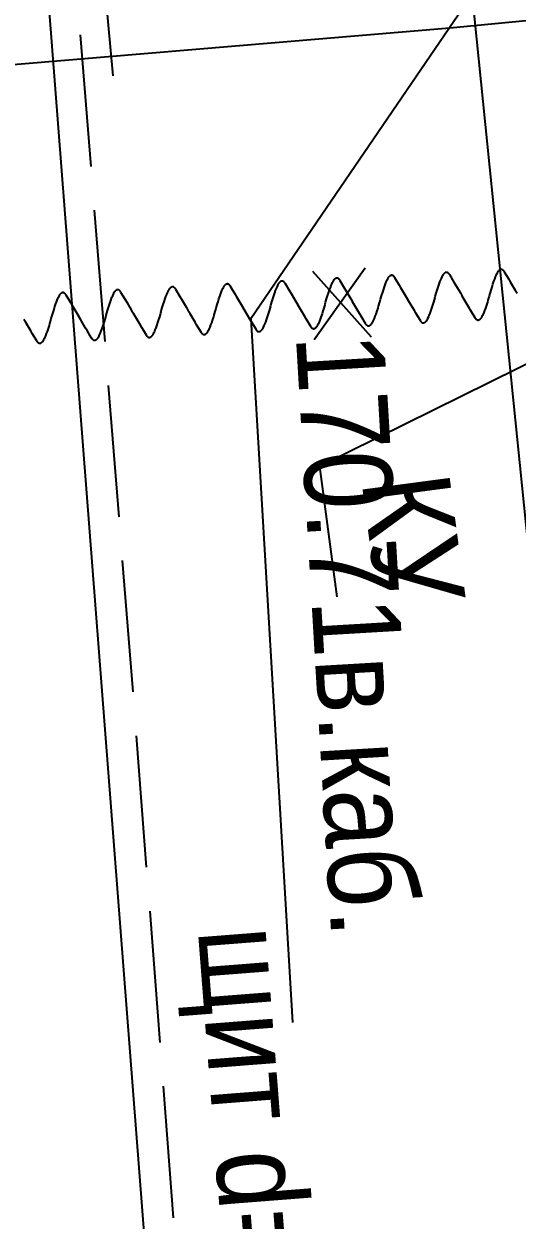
# Model space of a CAD drawing. Header units: metres. Extents: x -3947 to -3704, y 4976 to 6609.
# Drawn here: x -3845.8 to -3840.19, y 5859.31 to 5872.92 of the extents above; entities that cross this region are included whole.
import ezdxf
from ezdxf.enums import TextEntityAlignment as Align

# ---------------------------------------------------------------- set-up
doc = ezdxf.new("R2010")
doc.units = ezdxf.units.M
doc.header["$MEASUREMENT"] = 0
for name, color, linetype, lineweight in [('Водопровод', 7, 'Continuous', 25), ('Газопровод', 7, 'Continuous', 25), ('Кабель защиты', 7, 'Continuous', 25), ('Кабель электрический', 7, 'Continuous', 25), ('Канализация самотёчная', 7, 'Continuous', 25)]:
    doc.layers.add(name, color=color, linetype=linetype, lineweight=lineweight)
doc.styles.add('Style-RUSSIAN_1251', font='RUSSIAN_1251.shx')

msp = doc.modelspace()

# ---------------------------------------------------------------- linework, layer by layer
at = {"layer": 'Водопровод', "linetype": 'Continuous'}
msp.add_line((-3840.893, 5875.098), (-3839.97, 5865.994), dxfattribs=at)
at = {"layer": 'Газопровод', "linetype": 'Continuous', "flags": 128}
msp.add_lwpolyline([(-3839.826, 5885.021), (-3845.498, 5880.003), (-3844.793, 5872.335)], dxfattribs=at)
at = {"layer": 'Кабель защиты', "linetype": 'Continuous'}
for p, q in [((-3842.522, 5870.111), (-3841.854, 5869.366)), ((-3841.923, 5870.145), (-3842.503, 5869.33))]:
    msp.add_line(p, q, dxfattribs=at)
at = {"layer": 'Кабель защиты', "linetype": 'Continuous', "flags": 128}
for points in [[(-3841.752, 5869.777), (-3841.748, 5869.792), (-3841.732, 5869.841), (-3841.726, 5869.863), (-3841.715, 5869.896), (-3841.703, 5869.932), (-3841.694, 5869.956), (-3841.685, 5869.98), (-3841.678, 5869.997), (-3841.67, 5870.014), (-3841.664, 5870.025), (-3841.66, 5870.033), (-3841.655, 5870.041), (-3841.653, 5870.044), (-3841.651, 5870.047), (-3841.647, 5870.052), (-3841.644, 5870.055), (-3841.642, 5870.057), (-3841.639, 5870.06), (-3841.637, 5870.062), (-3841.633, 5870.064), (-3841.631, 5870.065), (-3841.63, 5870.066), (-3841.628, 5870.067), (-3841.627, 5870.067), (-3841.625, 5870.068), (-3841.623, 5870.068), (-3841.622, 5870.069), (-3841.62, 5870.069), (-3841.619, 5870.069), (-3841.618, 5870.068), (-3841.617, 5870.068), (-3841.615, 5870.068), (-3841.614, 5870.068), (-3841.613, 5870.067), (-3841.611, 5870.067), (-3841.609, 5870.065), (-3841.608, 5870.065), (-3841.607, 5870.064), (-3841.606, 5870.063), (-3841.604, 5870.062), (-3841.603, 5870.061), (-3841.602, 5870.06), (-3841.6, 5870.058), (-3841.598, 5870.056), (-3841.596, 5870.053), (-3841.594, 5870.049), (-3841.591, 5870.046), (-3841.587, 5870.039), (-3841.535, 5869.954), (-3841.519, 5869.925), (-3841.462, 5869.831), (-3841.441, 5869.794)], [(-3841.129, 5869.81), (-3841.124, 5869.825), (-3841.109, 5869.874), (-3841.103, 5869.896), (-3841.092, 5869.929), (-3841.08, 5869.965), (-3841.071, 5869.989), (-3841.062, 5870.013), (-3841.055, 5870.03), (-3841.046, 5870.047), (-3841.041, 5870.058), (-3841.036, 5870.066), (-3841.032, 5870.074), (-3841.03, 5870.077), (-3841.028, 5870.08), (-3841.024, 5870.085), (-3841.021, 5870.088), (-3841.019, 5870.09), (-3841.016, 5870.093), (-3841.013, 5870.095), (-3841.01, 5870.097), (-3841.008, 5870.098), (-3841.007, 5870.099), (-3841.005, 5870.1), (-3841.004, 5870.1), (-3841.002, 5870.101), (-3841, 5870.101), (-3840.998, 5870.102), (-3840.996, 5870.102), (-3840.996, 5870.102), (-3840.995, 5870.101), (-3840.993, 5870.101), (-3840.992, 5870.101), (-3840.991, 5870.101), (-3840.99, 5870.1), (-3840.988, 5870.099), (-3840.986, 5870.098), (-3840.985, 5870.098), (-3840.984, 5870.097), (-3840.983, 5870.096), (-3840.981, 5870.095), (-3840.98, 5870.094), (-3840.979, 5870.093), (-3840.977, 5870.091), (-3840.975, 5870.089), (-3840.973, 5870.086), (-3840.97, 5870.082), (-3840.968, 5870.079), (-3840.964, 5870.072), (-3840.912, 5869.987), (-3840.896, 5869.958), (-3840.839, 5869.864), (-3840.817, 5869.827)], [(-3840.506, 5869.843), (-3840.501, 5869.858), (-3840.486, 5869.907), (-3840.479, 5869.929), (-3840.469, 5869.962), (-3840.457, 5869.998), (-3840.448, 5870.022), (-3840.439, 5870.046), (-3840.431, 5870.063), (-3840.423, 5870.08), (-3840.418, 5870.091), (-3840.413, 5870.099), (-3840.409, 5870.107), (-3840.407, 5870.11), (-3840.404, 5870.113), (-3840.4, 5870.118), (-3840.398, 5870.121), (-3840.395, 5870.123), (-3840.393, 5870.126), (-3840.39, 5870.128), (-3840.387, 5870.13), (-3840.385, 5870.131), (-3840.384, 5870.132), (-3840.382, 5870.133), (-3840.381, 5870.133), (-3840.379, 5870.134), (-3840.377, 5870.134), (-3840.375, 5870.135), (-3840.373, 5870.135), (-3840.373, 5870.135), (-3840.371, 5870.134), (-3840.37, 5870.134), (-3840.369, 5870.134), (-3840.368, 5870.134), (-3840.367, 5870.133), (-3840.365, 5870.132), (-3840.363, 5870.131), (-3840.362, 5870.131), (-3840.361, 5870.13), (-3840.36, 5870.129), (-3840.358, 5870.128), (-3840.357, 5870.127), (-3840.356, 5870.126), (-3840.354, 5870.124), (-3840.352, 5870.122), (-3840.35, 5870.119), (-3840.347, 5870.115), (-3840.345, 5870.112), (-3840.341, 5870.105), (-3840.289, 5870.02), (-3840.272, 5869.991), (-3840.216, 5869.897), (-3840.194, 5869.86)], [(-3844.245, 5869.646), (-3844.24, 5869.66), (-3844.225, 5869.709), (-3844.218, 5869.731), (-3844.208, 5869.764), (-3844.195, 5869.8), (-3844.187, 5869.824), (-3844.177, 5869.848), (-3844.17, 5869.865), (-3844.162, 5869.882), (-3844.157, 5869.893), (-3844.152, 5869.901), (-3844.147, 5869.909), (-3844.145, 5869.912), (-3844.143, 5869.915), (-3844.139, 5869.92), (-3844.136, 5869.923), (-3844.134, 5869.926), (-3844.132, 5869.928), (-3844.129, 5869.93), (-3844.126, 5869.932), (-3844.124, 5869.934), (-3844.122, 5869.934), (-3844.121, 5869.935), (-3844.119, 5869.935), (-3844.118, 5869.936), (-3844.116, 5869.936), (-3844.114, 5869.937), (-3844.112, 5869.937), (-3844.111, 5869.937), (-3844.11, 5869.936), (-3844.109, 5869.936), (-3844.108, 5869.936), (-3844.107, 5869.936), (-3844.105, 5869.935), (-3844.104, 5869.935), (-3844.102, 5869.934), (-3844.101, 5869.933), (-3844.1, 5869.932), (-3844.098, 5869.931), (-3844.097, 5869.93), (-3844.096, 5869.929), (-3844.095, 5869.928), (-3844.093, 5869.926), (-3844.091, 5869.924), (-3844.089, 5869.921), (-3844.086, 5869.917), (-3844.084, 5869.914), (-3844.08, 5869.907), (-3844.028, 5869.822), (-3844.011, 5869.793), (-3843.955, 5869.699), (-3843.933, 5869.662)], [(-3843.621, 5869.679), (-3843.617, 5869.693), (-3843.602, 5869.742), (-3843.595, 5869.764), (-3843.584, 5869.797), (-3843.572, 5869.833), (-3843.563, 5869.857), (-3843.554, 5869.881), (-3843.547, 5869.898), (-3843.539, 5869.915), (-3843.534, 5869.926), (-3843.529, 5869.934), (-3843.524, 5869.942), (-3843.522, 5869.945), (-3843.52, 5869.948), (-3843.516, 5869.953), (-3843.513, 5869.956), (-3843.511, 5869.959), (-3843.509, 5869.961), (-3843.506, 5869.963), (-3843.503, 5869.965), (-3843.501, 5869.967), (-3843.499, 5869.967), (-3843.498, 5869.968), (-3843.496, 5869.968), (-3843.495, 5869.969), (-3843.493, 5869.969), (-3843.491, 5869.97), (-3843.489, 5869.97), (-3843.488, 5869.97), (-3843.487, 5869.969), (-3843.486, 5869.969), (-3843.485, 5869.969), (-3843.484, 5869.969), (-3843.482, 5869.968), (-3843.481, 5869.968), (-3843.479, 5869.967), (-3843.477, 5869.966), (-3843.476, 5869.965), (-3843.475, 5869.964), (-3843.474, 5869.963), (-3843.473, 5869.962), (-3843.472, 5869.961), (-3843.469, 5869.959), (-3843.468, 5869.957), (-3843.466, 5869.954), (-3843.463, 5869.95), (-3843.461, 5869.947), (-3843.456, 5869.94), (-3843.405, 5869.855), (-3843.388, 5869.826), (-3843.332, 5869.732), (-3843.31, 5869.695)], [(-3842.998, 5869.711), (-3842.994, 5869.726), (-3842.979, 5869.775), (-3842.972, 5869.797), (-3842.961, 5869.83), (-3842.949, 5869.866), (-3842.94, 5869.89), (-3842.931, 5869.914), (-3842.924, 5869.931), (-3842.916, 5869.948), (-3842.911, 5869.959), (-3842.906, 5869.967), (-3842.901, 5869.975), (-3842.899, 5869.978), (-3842.897, 5869.981), (-3842.893, 5869.986), (-3842.89, 5869.989), (-3842.888, 5869.992), (-3842.885, 5869.994), (-3842.883, 5869.996), (-3842.88, 5869.998), (-3842.878, 5870), (-3842.876, 5870), (-3842.875, 5870.001), (-3842.873, 5870.001), (-3842.872, 5870.002), (-3842.87, 5870.002), (-3842.868, 5870.003), (-3842.866, 5870.003), (-3842.865, 5870.003), (-3842.864, 5870.002), (-3842.863, 5870.002), (-3842.862, 5870.002), (-3842.861, 5870.002), (-3842.859, 5870.001), (-3842.858, 5870.001), (-3842.856, 5870), (-3842.854, 5869.999), (-3842.853, 5869.998), (-3842.852, 5869.997), (-3842.851, 5869.996), (-3842.85, 5869.995), (-3842.849, 5869.994), (-3842.846, 5869.992), (-3842.845, 5869.99), (-3842.843, 5869.987), (-3842.84, 5869.983), (-3842.838, 5869.98), (-3842.833, 5869.973), (-3842.782, 5869.888), (-3842.765, 5869.859), (-3842.709, 5869.765), (-3842.687, 5869.728)], [(-3838.246, 5869.963), (-3842.44, 5867.889), (-3842.243, 5866.406)], [(-3842.375, 5869.744), (-3842.371, 5869.759), (-3842.356, 5869.808), (-3842.349, 5869.83), (-3842.338, 5869.863), (-3842.326, 5869.899), (-3842.317, 5869.923), (-3842.308, 5869.947), (-3842.301, 5869.964), (-3842.293, 5869.981), (-3842.287, 5869.992), (-3842.283, 5870), (-3842.278, 5870.008), (-3842.276, 5870.011), (-3842.274, 5870.014), (-3842.27, 5870.019), (-3842.267, 5870.022), (-3842.265, 5870.024), (-3842.262, 5870.027), (-3842.26, 5870.029), (-3842.257, 5870.031), (-3842.254, 5870.033), (-3842.253, 5870.033), (-3842.251, 5870.034), (-3842.25, 5870.034), (-3842.249, 5870.035), (-3842.247, 5870.035), (-3842.245, 5870.036), (-3842.243, 5870.036), (-3842.242, 5870.036), (-3842.241, 5870.035), (-3842.24, 5870.035), (-3842.239, 5870.035), (-3842.237, 5870.035), (-3842.236, 5870.034), (-3842.234, 5870.034), (-3842.232, 5870.033), (-3842.231, 5870.032), (-3842.23, 5870.031), (-3842.229, 5870.03), (-3842.228, 5870.029), (-3842.226, 5870.028), (-3842.225, 5870.027), (-3842.223, 5870.025), (-3842.222, 5870.023), (-3842.219, 5870.02), (-3842.217, 5870.016), (-3842.214, 5870.013), (-3842.21, 5870.006), (-3842.159, 5869.921), (-3842.142, 5869.892), (-3842.086, 5869.798), (-3842.064, 5869.761)], [(-3845.491, 5869.58), (-3845.486, 5869.594), (-3845.471, 5869.643), (-3845.464, 5869.665), (-3845.454, 5869.698), (-3845.442, 5869.734), (-3845.433, 5869.758), (-3845.424, 5869.782), (-3845.416, 5869.799), (-3845.408, 5869.816), (-3845.403, 5869.827), (-3845.398, 5869.835), (-3845.394, 5869.843), (-3845.392, 5869.846), (-3845.389, 5869.849), (-3845.385, 5869.854), (-3845.383, 5869.857), (-3845.38, 5869.86), (-3845.378, 5869.862), (-3845.375, 5869.864), (-3845.372, 5869.866), (-3845.37, 5869.868), (-3845.369, 5869.868), (-3845.367, 5869.869), (-3845.366, 5869.87), (-3845.364, 5869.87), (-3845.362, 5869.87), (-3845.36, 5869.871), (-3845.358, 5869.871), (-3845.358, 5869.871), (-3845.356, 5869.87), (-3845.355, 5869.87), (-3845.354, 5869.87), (-3845.353, 5869.87), (-3845.352, 5869.869), (-3845.35, 5869.869), (-3845.348, 5869.868), (-3845.347, 5869.867), (-3845.346, 5869.866), (-3845.345, 5869.865), (-3845.343, 5869.864), (-3845.342, 5869.863), (-3845.341, 5869.862), (-3845.339, 5869.86), (-3845.337, 5869.858), (-3845.335, 5869.855), (-3845.332, 5869.851), (-3845.33, 5869.848), (-3845.326, 5869.841), (-3845.274, 5869.756), (-3845.257, 5869.727), (-3845.201, 5869.633), (-3845.179, 5869.596)], [(-3844.868, 5869.613), (-3844.863, 5869.627), (-3844.848, 5869.676), (-3844.841, 5869.698), (-3844.831, 5869.731), (-3844.818, 5869.767), (-3844.81, 5869.791), (-3844.801, 5869.815), (-3844.793, 5869.832), (-3844.785, 5869.849), (-3844.78, 5869.86), (-3844.775, 5869.868), (-3844.771, 5869.876), (-3844.769, 5869.879), (-3844.766, 5869.882), (-3844.762, 5869.887), (-3844.759, 5869.89), (-3844.757, 5869.893), (-3844.755, 5869.895), (-3844.752, 5869.897), (-3844.749, 5869.899), (-3844.747, 5869.901), (-3844.745, 5869.901), (-3844.744, 5869.902), (-3844.742, 5869.902), (-3844.741, 5869.903), (-3844.739, 5869.903), (-3844.737, 5869.904), (-3844.735, 5869.904), (-3844.734, 5869.904), (-3844.733, 5869.903), (-3844.732, 5869.903), (-3844.731, 5869.903), (-3844.73, 5869.903), (-3844.728, 5869.902), (-3844.727, 5869.902), (-3844.725, 5869.901), (-3844.724, 5869.9), (-3844.723, 5869.899), (-3844.721, 5869.898), (-3844.72, 5869.897), (-3844.719, 5869.896), (-3844.718, 5869.895), (-3844.716, 5869.893), (-3844.714, 5869.891), (-3844.712, 5869.888), (-3844.709, 5869.884), (-3844.707, 5869.881), (-3844.703, 5869.874), (-3844.651, 5869.789), (-3844.634, 5869.76), (-3844.578, 5869.666), (-3844.556, 5869.629)], [(-3841.129, 5869.81), (-3841.133, 5869.796), (-3841.148, 5869.747), (-3841.155, 5869.725), (-3841.166, 5869.692), (-3841.178, 5869.656), (-3841.187, 5869.632), (-3841.196, 5869.608), (-3841.203, 5869.591), (-3841.211, 5869.574), (-3841.217, 5869.563), (-3841.221, 5869.555), (-3841.226, 5869.547), (-3841.228, 5869.544), (-3841.23, 5869.541), (-3841.234, 5869.536), (-3841.237, 5869.533), (-3841.239, 5869.53), (-3841.242, 5869.528), (-3841.244, 5869.526), (-3841.248, 5869.524), (-3841.25, 5869.522), (-3841.251, 5869.522), (-3841.253, 5869.521), (-3841.254, 5869.52), (-3841.256, 5869.52), (-3841.258, 5869.52), (-3841.259, 5869.519), (-3841.261, 5869.519), (-3841.262, 5869.519), (-3841.263, 5869.52), (-3841.264, 5869.52), (-3841.266, 5869.52), (-3841.267, 5869.52), (-3841.268, 5869.521), (-3841.27, 5869.521), (-3841.272, 5869.522), (-3841.273, 5869.523), (-3841.274, 5869.524), (-3841.275, 5869.525), (-3841.277, 5869.526), (-3841.278, 5869.527), (-3841.279, 5869.528), (-3841.281, 5869.53), (-3841.282, 5869.532), (-3841.285, 5869.535), (-3841.287, 5869.539), (-3841.29, 5869.542), (-3841.294, 5869.549), (-3841.346, 5869.634), (-3841.362, 5869.663), (-3841.419, 5869.757), (-3841.44, 5869.794)], [(-3840.506, 5869.843), (-3840.51, 5869.829), (-3840.525, 5869.78), (-3840.532, 5869.758), (-3840.543, 5869.725), (-3840.555, 5869.689), (-3840.564, 5869.665), (-3840.573, 5869.641), (-3840.58, 5869.624), (-3840.588, 5869.607), (-3840.594, 5869.596), (-3840.598, 5869.588), (-3840.603, 5869.58), (-3840.605, 5869.577), (-3840.607, 5869.574), (-3840.611, 5869.569), (-3840.614, 5869.566), (-3840.616, 5869.563), (-3840.619, 5869.561), (-3840.621, 5869.559), (-3840.624, 5869.557), (-3840.627, 5869.555), (-3840.628, 5869.555), (-3840.629, 5869.554), (-3840.631, 5869.553), (-3840.632, 5869.553), (-3840.634, 5869.553), (-3840.636, 5869.552), (-3840.638, 5869.552), (-3840.639, 5869.552), (-3840.64, 5869.553), (-3840.641, 5869.553), (-3840.642, 5869.553), (-3840.644, 5869.553), (-3840.645, 5869.554), (-3840.647, 5869.554), (-3840.649, 5869.555), (-3840.65, 5869.556), (-3840.651, 5869.557), (-3840.652, 5869.558), (-3840.653, 5869.559), (-3840.655, 5869.56), (-3840.656, 5869.561), (-3840.658, 5869.563), (-3840.659, 5869.565), (-3840.662, 5869.568), (-3840.664, 5869.572), (-3840.667, 5869.575), (-3840.671, 5869.582), (-3840.722, 5869.667), (-3840.739, 5869.696), (-3840.795, 5869.79), (-3840.817, 5869.827)], [(-3843.621, 5869.679), (-3843.626, 5869.664), (-3843.641, 5869.615), (-3843.648, 5869.593), (-3843.658, 5869.56), (-3843.671, 5869.524), (-3843.679, 5869.5), (-3843.689, 5869.476), (-3843.696, 5869.459), (-3843.704, 5869.442), (-3843.709, 5869.431), (-3843.714, 5869.423), (-3843.719, 5869.415), (-3843.721, 5869.412), (-3843.723, 5869.409), (-3843.727, 5869.404), (-3843.73, 5869.401), (-3843.732, 5869.398), (-3843.734, 5869.396), (-3843.737, 5869.394), (-3843.74, 5869.392), (-3843.742, 5869.39), (-3843.744, 5869.39), (-3843.745, 5869.389), (-3843.747, 5869.389), (-3843.748, 5869.388), (-3843.75, 5869.388), (-3843.752, 5869.387), (-3843.754, 5869.387), (-3843.755, 5869.387), (-3843.756, 5869.388), (-3843.757, 5869.388), (-3843.758, 5869.388), (-3843.759, 5869.388), (-3843.761, 5869.389), (-3843.762, 5869.389), (-3843.764, 5869.39), (-3843.765, 5869.391), (-3843.766, 5869.392), (-3843.768, 5869.393), (-3843.769, 5869.394), (-3843.77, 5869.395), (-3843.771, 5869.396), (-3843.774, 5869.398), (-3843.775, 5869.4), (-3843.777, 5869.403), (-3843.78, 5869.407), (-3843.782, 5869.41), (-3843.786, 5869.417), (-3843.838, 5869.502), (-3843.855, 5869.531), (-3843.911, 5869.625), (-3843.933, 5869.662)], [(-3842.998, 5869.711), (-3843.003, 5869.697), (-3843.018, 5869.648), (-3843.025, 5869.626), (-3843.035, 5869.593), (-3843.048, 5869.557), (-3843.056, 5869.533), (-3843.065, 5869.509), (-3843.073, 5869.492), (-3843.081, 5869.475), (-3843.086, 5869.464), (-3843.091, 5869.456), (-3843.095, 5869.448), (-3843.098, 5869.445), (-3843.1, 5869.442), (-3843.104, 5869.437), (-3843.107, 5869.434), (-3843.109, 5869.431), (-3843.111, 5869.429), (-3843.114, 5869.427), (-3843.117, 5869.425), (-3843.119, 5869.423), (-3843.121, 5869.423), (-3843.122, 5869.422), (-3843.124, 5869.422), (-3843.125, 5869.421), (-3843.127, 5869.421), (-3843.129, 5869.42), (-3843.131, 5869.42), (-3843.132, 5869.42), (-3843.133, 5869.421), (-3843.134, 5869.421), (-3843.135, 5869.421), (-3843.136, 5869.421), (-3843.138, 5869.422), (-3843.139, 5869.422), (-3843.141, 5869.423), (-3843.142, 5869.424), (-3843.143, 5869.425), (-3843.145, 5869.426), (-3843.146, 5869.427), (-3843.147, 5869.428), (-3843.148, 5869.429), (-3843.15, 5869.431), (-3843.152, 5869.433), (-3843.154, 5869.436), (-3843.157, 5869.44), (-3843.159, 5869.443), (-3843.163, 5869.45), (-3843.215, 5869.535), (-3843.232, 5869.564), (-3843.288, 5869.658), (-3843.31, 5869.695)], [(-3842.375, 5869.744), (-3842.38, 5869.73), (-3842.395, 5869.681), (-3842.402, 5869.659), (-3842.412, 5869.626), (-3842.424, 5869.59), (-3842.433, 5869.566), (-3842.442, 5869.542), (-3842.45, 5869.525), (-3842.458, 5869.508), (-3842.463, 5869.497), (-3842.468, 5869.489), (-3842.472, 5869.481), (-3842.474, 5869.478), (-3842.477, 5869.475), (-3842.481, 5869.47), (-3842.483, 5869.467), (-3842.486, 5869.464), (-3842.488, 5869.462), (-3842.491, 5869.46), (-3842.494, 5869.458), (-3842.496, 5869.456), (-3842.497, 5869.456), (-3842.499, 5869.455), (-3842.5, 5869.455), (-3842.502, 5869.454), (-3842.504, 5869.454), (-3842.506, 5869.453), (-3842.508, 5869.453), (-3842.508, 5869.453), (-3842.51, 5869.454), (-3842.511, 5869.454), (-3842.512, 5869.454), (-3842.513, 5869.454), (-3842.514, 5869.455), (-3842.516, 5869.455), (-3842.518, 5869.456), (-3842.519, 5869.457), (-3842.52, 5869.458), (-3842.521, 5869.459), (-3842.523, 5869.46), (-3842.524, 5869.461), (-3842.525, 5869.462), (-3842.527, 5869.464), (-3842.529, 5869.466), (-3842.531, 5869.469), (-3842.534, 5869.473), (-3842.536, 5869.476), (-3842.54, 5869.483), (-3842.592, 5869.568), (-3842.609, 5869.597), (-3842.665, 5869.691), (-3842.687, 5869.728)], [(-3841.752, 5869.777), (-3841.757, 5869.763), (-3841.772, 5869.714), (-3841.778, 5869.692), (-3841.789, 5869.659), (-3841.801, 5869.623), (-3841.81, 5869.599), (-3841.819, 5869.575), (-3841.826, 5869.558), (-3841.834, 5869.541), (-3841.84, 5869.53), (-3841.845, 5869.522), (-3841.849, 5869.514), (-3841.851, 5869.511), (-3841.853, 5869.508), (-3841.857, 5869.503), (-3841.86, 5869.5), (-3841.862, 5869.497), (-3841.865, 5869.495), (-3841.867, 5869.493), (-3841.871, 5869.491), (-3841.873, 5869.489), (-3841.874, 5869.489), (-3841.876, 5869.488), (-3841.877, 5869.488), (-3841.879, 5869.487), (-3841.881, 5869.487), (-3841.882, 5869.486), (-3841.884, 5869.486), (-3841.885, 5869.486), (-3841.886, 5869.487), (-3841.888, 5869.487), (-3841.889, 5869.487), (-3841.89, 5869.487), (-3841.891, 5869.488), (-3841.893, 5869.488), (-3841.895, 5869.489), (-3841.896, 5869.49), (-3841.897, 5869.491), (-3841.898, 5869.492), (-3841.9, 5869.493), (-3841.901, 5869.494), (-3841.902, 5869.495), (-3841.904, 5869.497), (-3841.906, 5869.499), (-3841.908, 5869.502), (-3841.911, 5869.506), (-3841.913, 5869.509), (-3841.917, 5869.516), (-3841.969, 5869.601), (-3841.985, 5869.63), (-3842.042, 5869.724), (-3842.064, 5869.761)], [(-3845.491, 5869.58), (-3845.495, 5869.565), (-3845.51, 5869.516), (-3845.517, 5869.494), (-3845.528, 5869.461), (-3845.54, 5869.425), (-3845.549, 5869.401), (-3845.558, 5869.377), (-3845.565, 5869.36), (-3845.573, 5869.343), (-3845.579, 5869.332), (-3845.583, 5869.324), (-3845.588, 5869.316), (-3845.59, 5869.313), (-3845.592, 5869.31), (-3845.596, 5869.305), (-3845.599, 5869.302), (-3845.601, 5869.3), (-3845.604, 5869.297), (-3845.606, 5869.295), (-3845.609, 5869.293), (-3845.612, 5869.292), (-3845.613, 5869.291), (-3845.615, 5869.29), (-3845.616, 5869.29), (-3845.617, 5869.289), (-3845.619, 5869.289), (-3845.621, 5869.288), (-3845.623, 5869.288), (-3845.624, 5869.288), (-3845.625, 5869.289), (-3845.626, 5869.289), (-3845.627, 5869.289), (-3845.629, 5869.289), (-3845.63, 5869.29), (-3845.632, 5869.291), (-3845.634, 5869.292), (-3845.635, 5869.292), (-3845.636, 5869.293), (-3845.637, 5869.294), (-3845.638, 5869.295), (-3845.64, 5869.296), (-3845.641, 5869.297), (-3845.643, 5869.299), (-3845.644, 5869.301), (-3845.647, 5869.304), (-3845.649, 5869.308), (-3845.652, 5869.311), (-3845.656, 5869.318), (-3845.707, 5869.403), (-3845.724, 5869.432), (-3845.78, 5869.526), (-3845.802, 5869.563)], [(-3844.868, 5869.613), (-3844.872, 5869.598), (-3844.887, 5869.549), (-3844.894, 5869.527), (-3844.905, 5869.494), (-3844.917, 5869.458), (-3844.926, 5869.434), (-3844.935, 5869.41), (-3844.942, 5869.393), (-3844.95, 5869.376), (-3844.955, 5869.365), (-3844.96, 5869.357), (-3844.965, 5869.349), (-3844.967, 5869.346), (-3844.969, 5869.343), (-3844.973, 5869.338), (-3844.976, 5869.335), (-3844.978, 5869.333), (-3844.981, 5869.33), (-3844.983, 5869.328), (-3844.986, 5869.326), (-3844.988, 5869.325), (-3844.99, 5869.324), (-3844.991, 5869.323), (-3844.993, 5869.323), (-3844.994, 5869.322), (-3844.996, 5869.322), (-3844.998, 5869.321), (-3845, 5869.321), (-3845.001, 5869.321), (-3845.002, 5869.322), (-3845.003, 5869.322), (-3845.004, 5869.322), (-3845.006, 5869.322), (-3845.007, 5869.323), (-3845.009, 5869.323), (-3845.01, 5869.325), (-3845.012, 5869.325), (-3845.013, 5869.326), (-3845.014, 5869.327), (-3845.015, 5869.328), (-3845.016, 5869.329), (-3845.017, 5869.33), (-3845.02, 5869.332), (-3845.021, 5869.334), (-3845.023, 5869.337), (-3845.026, 5869.341), (-3845.028, 5869.344), (-3845.033, 5869.351), (-3845.084, 5869.436), (-3845.101, 5869.465), (-3845.157, 5869.559), (-3845.179, 5869.596)], [(-3844.245, 5869.646), (-3844.249, 5869.631), (-3844.264, 5869.582), (-3844.271, 5869.56), (-3844.282, 5869.527), (-3844.294, 5869.491), (-3844.303, 5869.467), (-3844.312, 5869.443), (-3844.319, 5869.426), (-3844.327, 5869.409), (-3844.332, 5869.398), (-3844.337, 5869.39), (-3844.342, 5869.382), (-3844.344, 5869.379), (-3844.346, 5869.376), (-3844.35, 5869.371), (-3844.353, 5869.368), (-3844.355, 5869.366), (-3844.357, 5869.363), (-3844.36, 5869.361), (-3844.363, 5869.359), (-3844.365, 5869.357), (-3844.367, 5869.357), (-3844.368, 5869.356), (-3844.37, 5869.356), (-3844.371, 5869.355), (-3844.373, 5869.355), (-3844.375, 5869.354), (-3844.377, 5869.354), (-3844.378, 5869.354), (-3844.379, 5869.355), (-3844.38, 5869.355), (-3844.381, 5869.355), (-3844.382, 5869.355), (-3844.384, 5869.356), (-3844.385, 5869.356), (-3844.387, 5869.357), (-3844.389, 5869.358), (-3844.39, 5869.359), (-3844.391, 5869.36), (-3844.392, 5869.361), (-3844.393, 5869.362), (-3844.394, 5869.363), (-3844.397, 5869.365), (-3844.398, 5869.367), (-3844.4, 5869.37), (-3844.403, 5869.374), (-3844.405, 5869.377), (-3844.41, 5869.384), (-3844.461, 5869.469), (-3844.478, 5869.498), (-3844.534, 5869.592), (-3844.556, 5869.629)]]:
    msp.add_lwpolyline(points, dxfattribs=at)
at = {"layer": 'Кабель электрический', "linetype": 'Continuous', "flags": 128}
for points in [[(-3837.423, 5878.074), (-3843.222, 5869.571), (-3842.75, 5861.564)], [(-3872.682, 5870.022), (-3851.209, 5872.02), (-3840.958, 5872.88), (-3831.579, 5873.787), (-3828.905, 5874.17), (-3825.962, 5875.014)]]:
    msp.add_lwpolyline(points, dxfattribs=at)
at = {"layer": 'Канализация самотёчная', "linetype": 'Continuous'}
for p, q in [((-3845.162, 5872.8), (-3845.042, 5871.304)), ((-3845.002, 5870.806), (-3844.883, 5869.311)), ((-3844.843, 5868.812), (-3844.724, 5867.317)), ((-3844.684, 5866.819), (-3844.564, 5865.324)), ((-3844.526, 5864.825), (-3844.411, 5863.329)), ((-3844.372, 5862.831), (-3844.257, 5861.335)), ((-3844.219, 5860.837), (-3844.104, 5859.341))]:
    msp.add_line(p, q, dxfattribs=at)
at = {"layer": 'Канализация самотёчная', "linetype": 'Continuous', "flags": 128}
msp.add_lwpolyline([(-3846.691, 5888.178), (-3836.283, 5753.992)], dxfattribs=at)

# ---------------------------------------------------------------- texts
at = {"layer": 'Кабель защиты', "linetype": 'Continuous', "style": 'Style-RUSSIAN_1251', "width": 0.899998}
msp.add_text('КУ', height=1, rotation=277.5586, dxfattribs=at).set_placement((-3840.973, 5867.857), align=Align.TOP_LEFT)
at = {"layer": 'Кабель электрический', "linetype": 'Continuous', "style": 'Style-RUSSIAN_1251', "width": 0.9}
msp.add_text('170.71в.каб.', height=1, rotation=273.3788, dxfattribs=at).set_placement((-3841.712, 5869.435), align=Align.TOP_LEFT)
at = {"layer": 'Канализация самотёчная', "linetype": 'Continuous', "style": 'Style-RUSSIAN_1251', "width": 0.899998}
msp.add_text('щит d=2560', height=1, rotation=274.4531, dxfattribs=at).set_placement((-3843.825, 5862.616))

doc.saveas('drawing.dxf')
